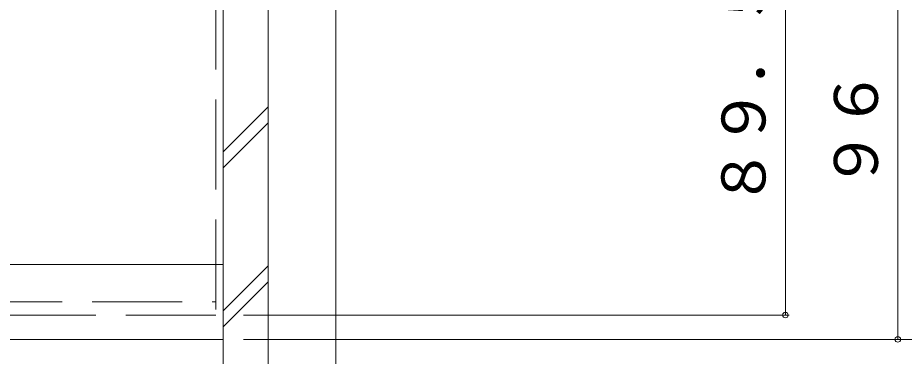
# Model space of a CAD drawing. Units: millimetres, scale not verified. Extents: x -2376 to -396, y -1680 to 1520.
# Drawn here: x -1293.4 to -1056.7, y -470.8 to -380.4 of the extents above; entities that cross this region are included whole.
import ezdxf
from ezdxf.enums import TextEntityAlignment as Align

# ---------------------------------------------------------------- set-up
doc = ezdxf.new("R2010")
doc.units = ezdxf.units.MM
doc.header["$LTSCALE"] = 8
doc.linetypes.add('DASHED3', pattern=[4, 3, -1])
for name, color, linetype, lineweight in [('0-4_YKK_D', 6, 'Continuous', 9), ('0-6_YKK_12', 2, 'Continuous', 9), ('0-7_YSS_K', 3, 'Continuous', 9), ('0-8_YKK_13', 4, 'DASHED3', 9)]:
    doc.layers.add(name, color=color, linetype=linetype, lineweight=lineweight)
doc.styles.add('ＭＳ ゴシック', font='')
doc.styles.get('ＭＳ ゴシック').set_extended_font_data('MS Gothic')

msp = doc.modelspace()

# ---------------------------------------------------------------- linework, layer by layer
at = {"layer": '0-4_YKK_D'}
for p, q in [((-1088.456, -459.751), (-1088.456, -370.25)), ((-1058.456, -370.25), (-1058.456, -466.25)), ((-1233.123, -459.751), (-1087.456, -459.751)), ((-1233.071, -466.251), (-1027.456, -466.25)), ((-1198.994, -466.251), (-1057.456, -466.25))]:
    msp.add_line(p, q, dxfattribs=at)
for centre, start, end in [((-1088.456, -459.751), 0, 180), ((-1088.456, -459.751), 180, 0), ((-1058.456, -466.25), 0, 180), ((-1058.456, -466.25), 180, 0)]:
    msp.add_arc(centre, 0.75, start, end, dxfattribs=at)
at = {"layer": '0-6_YKK_12', "linetype": 'DASHED3'}
for p, q in [((-1240.5, -370.25), (-1240.5, -459.751)), ((-1913.5, -456.247), (-1240.5, -456.247)), ((-1240.5, -459.751), (-1913.5, -459.751))]:
    msp.add_line(p, q, dxfattribs=at)
at = {"layer": '0-7_YSS_K'}
for p, q in [((-1238.5, -229.991), (-1238.5, -605.421)), ((-1226.5, -229.991), (-1226.5, -605.421)), ((-1208.5, -229.991), (-1208.5, -605.421)), ((-1238.5, -416.19), (-1226.5, -404.19)), ((-1238.5, -420.432), (-1226.5, -408.432)), ((-1226.5, -446.616), (-1238.5, -458.616)), ((-1238.5, -462.859), (-1226.5, -450.859))]:
    msp.add_line(p, q, dxfattribs=at)
at = {"layer": '0-8_YKK_13', "linetype": 'Continuous'}
for p, q in [((-1913.5, -446.251), (-1238.5, -446.251)), ((-2003.5, -466.251), (-1238.5, -466.251))]:
    msp.add_line(p, q, dxfattribs=at)

# ---------------------------------------------------------------- texts
at = {"layer": '0-4_YKK_D', "color": 4, "style": 'ＭＳ ゴシック'}
for s, p in [('８９．５', (-1090.256, -430.964)), ('９６', (-1060.256, -426.214))]:
    msp.add_text(s, height=11.73, rotation=90, dxfattribs=at).set_placement(p, align=Align.BOTTOM_LEFT)

doc.saveas('drawing.dxf')
